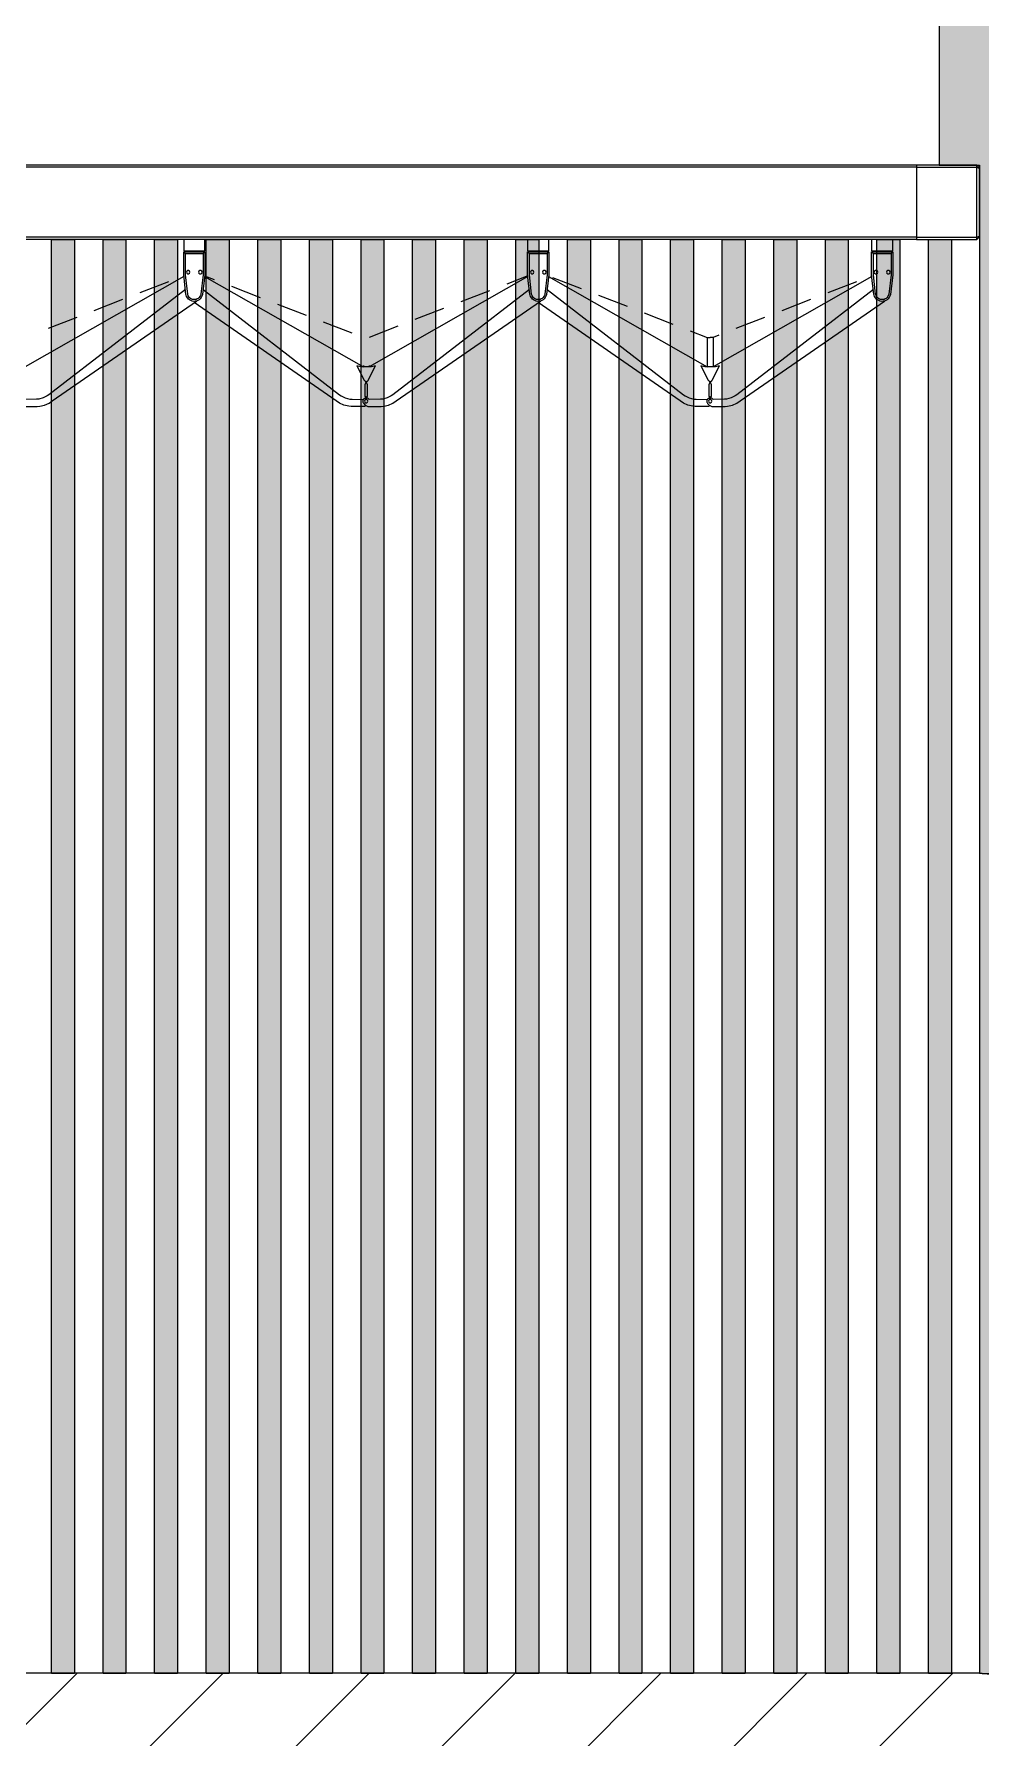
# Model space of a CAD drawing. Header units: millimetres. Extents: x 476244520 to 476657119, y 4620824743 to 4621446928.
# Drawn here: x 476551576 to 476553228, y 4621025854 to 4621028824 of the extents above; entities that cross this region are included whole.
import ezdxf

# ---------------------------------------------------------------- set-up
doc = ezdxf.new("R2010")
doc.units = ezdxf.units.MM
doc.header["$MEASUREMENT"] = 0
for name, color, linetype, lineweight in [('2D Drafting - General_Pen_No__7_Pen_No__250', 7, 'Continuous', 0), ('2D Drafting - General_Pen_No__7_Pen_No__7', 7, 'Continuous', 0), ('New_2D Drafting - General_Pen_No__30_Pen_No__9_Pen_No__9_Pen_No__255', 255, 'Continuous', 0), ('New_2D Drafting - General_Pen_No__30_Pen_No__9_Pen_No__9_Pen_No__7', 7, 'Continuous', 0), ('New_Interior - Furniture _Pen_No__7', 7, 'Continuous', 0)]:
    doc.layers.add(name, color=color, linetype=linetype, lineweight=lineweight)
doc.layers.add('New_2D Drafting - General_Pen_No__30_Pen_No__9_Pen_No__9_Pen_No__254', color=7, linetype='Continuous', lineweight=0, true_color=0xcccccc)

msp = doc.modelspace()

# ---------------------------------------------------------------- hatches: boundary and pattern name
at = {"layer": '2D Drafting - General_Pen_No__7_Pen_No__7', "linetype": 'Continuous', "lineweight": 0}
h = msp.add_hatch(dxfattribs=at)
h.set_pattern_fill('MASONRY_BLOCK', style=0, pattern_type=2)
h.set_pattern_definition([(45, (476844527.15, 4621385791.04), (-127.27922, 127.27922), [])])
h.paths.add_polyline_path([(476544212.138, 4621025966.681), (476544212.138, 4621025409.695), (476553246.457, 4621025409.695), (476570925.527, 4621023110.182), (476576163.4, 4621023110.189), (476576163.4, 4621023667.311), (476570925.391, 4621023666.024), (476553225.73, 4621025966.681)])
at = {"layer": 'New_2D Drafting - General_Pen_No__30_Pen_No__9_Pen_No__9_Pen_No__254', "linetype": 'Continuous', "lineweight": 0, "true_color": 0xcccccc}
h = msp.add_hatch(dxfattribs=at)
h.set_pattern_fill('BRICK___RUNNING_BOND', color=254, style=0, pattern_type=2)
h.set_pattern_definition([(180, (476560325.686, 4621034175.24), (0, 66.64), []), (90, (476560325.69, 4621034175.24), (244.8, 0), [66.64, -66.64]), (90, (476560203.29, 4621034241.88), (244.8, 0), [66.64, -66.64])])
h.paths.add_polyline_path([(476553155.334, 4621038706.026), (476553155.326, 4621028596.024), (476553225.73, 4621028596.024), (476553225.73, 4621025966.681), (476553230.285, 4621025966.024), (476570925.391, 4621025966.024), (476570995.391, 4621025966.024), (476570995.391, 4621029166.014), (476570995.391, 4621039165.621), (476553155.334, 4621039165.617)])
h.paths.add_polyline_path([(476562025.094, 4621031666.024), (476563625.528, 4621031666.024), (476563625.528, 4621030066.024), (476562025.094, 4621030066.024)], flags=0)
h.paths.add_polyline_path([(476562025.527, 4621036466.024), (476563625.527, 4621036466.024), (476563625.527, 4621038066.024), (476562025.527, 4621038066.024)], flags=0)
h.paths.add_polyline_path([(476563625.961, 4621033266.024), (476562025.527, 4621033266.024), (476562025.527, 4621034866.024), (476563625.961, 4621034866.024)], flags=0)
h.paths.add_polyline_path([(476563625.528, 4621026866.024), (476563625.528, 4621028466.024), (476562025.527, 4621028466.024), (476562025.527, 4621026866.024)], flags=0)
at = {"layer": 'New_2D Drafting - General_Pen_No__30_Pen_No__9_Pen_No__9_Pen_No__255', "linetype": 'Continuous', "lineweight": 0}
for points in [[(476551606.684, 4621028466.024), (476551646.684, 4621028466.024), (476551646.684, 4621025966.036), (476551606.684, 4621025966.036)], [(476551696.684, 4621028466.024), (476551736.684, 4621028466.024), (476551736.684, 4621025966.036), (476551696.684, 4621025966.036)], [(476551786.684, 4621028466.024), (476551826.684, 4621028466.024), (476551826.684, 4621025966.036), (476551786.684, 4621025966.036)], [(476551876.684, 4621028466.024), (476551916.684, 4621028466.024), (476551916.684, 4621025966.036), (476551876.684, 4621025966.036)], [(476551966.684, 4621028466.024), (476552006.684, 4621028466.024), (476552006.684, 4621025966.036), (476551966.684, 4621025966.036)], [(476552056.684, 4621028466.024), (476552096.684, 4621028466.024), (476552096.684, 4621025966.036), (476552056.684, 4621025966.036)], [(476552146.684, 4621028466.024), (476552186.684, 4621028466.024), (476552186.684, 4621025966.036), (476552146.684, 4621025966.036)], [(476552236.684, 4621028466.024), (476552276.684, 4621028466.024), (476552276.684, 4621025966.036), (476552236.684, 4621025966.036)], [(476552326.684, 4621028466.024), (476552366.684, 4621028466.024), (476552366.684, 4621025966.036), (476552326.684, 4621025966.036)], [(476552416.684, 4621028466.024), (476552456.684, 4621028466.024), (476552456.684, 4621025966.036), (476552416.684, 4621025966.036)], [(476552506.684, 4621028466.024), (476552546.684, 4621028466.024), (476552546.684, 4621025966.036), (476552506.684, 4621025966.036)], [(476552596.684, 4621028466.024), (476552636.684, 4621028466.024), (476552636.684, 4621025966.036), (476552596.684, 4621025966.036)], [(476552686.684, 4621028466.024), (476552726.684, 4621028466.024), (476552726.684, 4621025966.036), (476552686.684, 4621025966.036)], [(476552776.684, 4621028466.024), (476552816.684, 4621028466.024), (476552816.684, 4621025966.036), (476552776.684, 4621025966.036)], [(476552866.684, 4621028466.024), (476552906.684, 4621028466.024), (476552906.684, 4621025966.036), (476552866.684, 4621025966.036)], [(476552956.684, 4621028466.024), (476552996.684, 4621028466.024), (476552996.684, 4621025966.036), (476552956.684, 4621025966.036)], [(476553046.684, 4621028466.024), (476553086.684, 4621028466.024), (476553086.684, 4621025966.036), (476553046.684, 4621025966.036)], [(476553136.684, 4621028466.024), (476553176.684, 4621028466.024), (476553176.684, 4621025966.036), (476553136.684, 4621025966.036)]]:
    msp.add_hatch(color=255, dxfattribs=at).paths.add_polyline_path(points)

# ---------------------------------------------------------------- linework, layer by layer
at = {"layer": '2D Drafting - General_Pen_No__7_Pen_No__250', "color": 7, "linetype": 'Continuous', "lineweight": 0, "flags": 128}
msp.add_lwpolyline([(476544212.138, 4621025966.681), (476544212.138, 4621025409.695), (476553246.457, 4621025409.695), (476570925.527, 4621023110.182), (476576163.4, 4621023110.189), (476576163.4, 4621023667.311), (476570925.391, 4621023666.024), (476553225.73, 4621025966.681)], close=True, dxfattribs=at)
at = {"layer": 'New_2D Drafting - General_Pen_No__30_Pen_No__9_Pen_No__9_Pen_No__7', "color": 7, "linetype": 'Continuous', "lineweight": 0, "flags": 128}
for points in [[(476553155.334, 4621038706.026), (476553155.326, 4621028596.024), (476553225.73, 4621028596.024), (476553225.73, 4621025966.681), (476553230.285, 4621025966.024), (476570925.391, 4621025966.024), (476570995.391, 4621025966.024), (476570995.391, 4621029166.014), (476570995.391, 4621039165.621), (476553155.334, 4621039165.617)], [(476551606.684, 4621028466.024), (476551646.684, 4621028466.024), (476551646.684, 4621025966.036), (476551606.684, 4621025966.036)], [(476551696.684, 4621028466.024), (476551736.684, 4621028466.024), (476551736.684, 4621025966.036), (476551696.684, 4621025966.036)], [(476551786.684, 4621028466.024), (476551826.684, 4621028466.024), (476551826.684, 4621025966.036), (476551786.684, 4621025966.036)], [(476551876.684, 4621028466.024), (476551916.684, 4621028466.024), (476551916.684, 4621025966.036), (476551876.684, 4621025966.036)], [(476551966.684, 4621028466.024), (476552006.684, 4621028466.024), (476552006.684, 4621025966.036), (476551966.684, 4621025966.036)], [(476552056.684, 4621028466.024), (476552096.684, 4621028466.024), (476552096.684, 4621025966.036), (476552056.684, 4621025966.036)], [(476552146.684, 4621028466.024), (476552186.684, 4621028466.024), (476552186.684, 4621025966.036), (476552146.684, 4621025966.036)], [(476552236.684, 4621028466.024), (476552276.684, 4621028466.024), (476552276.684, 4621025966.036), (476552236.684, 4621025966.036)], [(476552326.684, 4621028466.024), (476552366.684, 4621028466.024), (476552366.684, 4621025966.036), (476552326.684, 4621025966.036)], [(476552416.684, 4621028466.024), (476552456.684, 4621028466.024), (476552456.684, 4621025966.036), (476552416.684, 4621025966.036)], [(476552506.684, 4621028466.024), (476552546.684, 4621028466.024), (476552546.684, 4621025966.036), (476552506.684, 4621025966.036)], [(476552596.684, 4621028466.024), (476552636.684, 4621028466.024), (476552636.684, 4621025966.036), (476552596.684, 4621025966.036)], [(476552686.684, 4621028466.024), (476552726.684, 4621028466.024), (476552726.684, 4621025966.036), (476552686.684, 4621025966.036)], [(476552776.684, 4621028466.024), (476552816.684, 4621028466.024), (476552816.684, 4621025966.036), (476552776.684, 4621025966.036)], [(476552866.684, 4621028466.024), (476552906.684, 4621028466.024), (476552906.684, 4621025966.036), (476552866.684, 4621025966.036)], [(476552956.684, 4621028466.024), (476552996.684, 4621028466.024), (476552996.684, 4621025966.036), (476552956.684, 4621025966.036)], [(476553046.684, 4621028466.024), (476553086.684, 4621028466.024), (476553086.684, 4621025966.036), (476553046.684, 4621025966.036)], [(476553136.684, 4621028466.024), (476553176.684, 4621028466.024), (476553176.684, 4621025966.036), (476553136.684, 4621025966.036)]]:
    msp.add_lwpolyline(points, close=True, dxfattribs=at)
at = {"layer": 'New_Interior - Furniture _Pen_No__7', "color": 7, "linetype": 'Continuous', "lineweight": 0}
for p, q in [((476553115.73, 4621028596.024), (476550595.73, 4621028596.024)), ((476553115.73, 4621028592.024), (476550595.73, 4621028592.024)), ((476553115.73, 4621028596.024), (476553115.73, 4621028592.024)), ((476553220.73, 4621028596.024), (476553115.73, 4621028596.024)), ((476553115.73, 4621028592.024), (476553115.73, 4621028470.024)), ((476553115.73, 4621028592.024), (476553220.73, 4621028592.024)), ((476553220.73, 4621028592.024), (476553220.73, 4621028596.024)), ((476553220.73, 4621028596.024), (476553225.73, 4621028591.024)), ((476553220.73, 4621028470.024), (476553220.73, 4621028592.024)), ((476553220.73, 4621028592.024), (476553225.73, 4621028589.953)), ((476553225.73, 4621028589.953), (476553225.73, 4621028591.024)), ((476553225.73, 4621028472.095), (476553225.73, 4621028589.953)), ((476553115.73, 4621028470.024), (476550595.73, 4621028470.024)), ((476553115.73, 4621028470.024), (476553115.73, 4621028466.024)), ((476553115.73, 4621028470.024), (476553220.73, 4621028470.024)), ((476553220.73, 4621028470.024), (476553225.73, 4621028472.095)), ((476553220.73, 4621028466.024), (476553225.73, 4621028471.024)), ((476553220.73, 4621028466.024), (476553220.73, 4621028470.024)), ((476553225.73, 4621028471.024), (476553225.73, 4621028472.095)), ((476553115.73, 4621028466.024), (476550595.73, 4621028466.024)), ((476551837.331, 4621028466.024), (476551837.331, 4621028446.54)), ((476551837.331, 4621028446.54), (476551874.13, 4621028446.54)), ((476551837.331, 4621028404.38), (476551837.331, 4621028444.591)), ((476551837.331, 4621028444.591), (476551874.13, 4621028444.591)), ((476551837.433, 4621028444.488), (476551837.342, 4621028444.579)), ((476551837.612, 4621028444.309), (476551837.433, 4621028444.488)), ((476551837.612, 4621028444.309), (476551837.873, 4621028444.048)), ((476551838.21, 4621028443.712), (476551837.873, 4621028444.048)), ((476551838.61, 4621028443.311), (476551838.21, 4621028443.712)), ((476551838.61, 4621028443.311), (476551839.063, 4621028442.858)), ((476551839.554, 4621028442.367), (476551839.063, 4621028442.858)), ((476551840.069, 4621028441.852), (476551839.554, 4621028442.367)), ((476551840.069, 4621028441.852), (476551840.331, 4621028441.591)), ((476551840.331, 4621028441.591), (476551871.13, 4621028441.591)), ((476551840.331, 4621028404.555), (476551840.331, 4621028441.591)), ((476551871.13, 4621028441.591), (476551871.391, 4621028441.852)), ((476551871.13, 4621028441.591), (476551871.13, 4621028404.555)), ((476551871.391, 4621028441.852), (476551871.906, 4621028442.367)), ((476551871.906, 4621028442.367), (476551872.398, 4621028442.858)), ((476551872.398, 4621028442.858), (476551872.851, 4621028443.311)), ((476551872.851, 4621028443.311), (476551873.251, 4621028443.712)), ((476551873.251, 4621028443.712), (476551873.587, 4621028444.048)), ((476551873.587, 4621028444.048), (476551873.849, 4621028444.309)), ((476551873.849, 4621028444.309), (476551874.028, 4621028444.488)), ((476551874.028, 4621028444.488), (476551874.118, 4621028444.579)), ((476551874.13, 4621028446.54), (476551874.13, 4621028466.024)), ((476551874.13, 4621028444.591), (476551874.13, 4621028404.38)), ((476552437.331, 4621028466.024), (476552437.331, 4621028446.54)), ((476552437.331, 4621028446.54), (476552474.13, 4621028446.54)), ((476552437.331, 4621028404.38), (476552437.331, 4621028444.591)), ((476552437.331, 4621028444.591), (476552474.13, 4621028444.591)), ((476552437.433, 4621028444.488), (476552437.342, 4621028444.579)), ((476552437.612, 4621028444.309), (476552437.433, 4621028444.488)), ((476552437.612, 4621028444.309), (476552437.873, 4621028444.048)), ((476552438.21, 4621028443.712), (476552437.873, 4621028444.048)), ((476552438.61, 4621028443.311), (476552438.21, 4621028443.712)), ((476552438.61, 4621028443.311), (476552439.063, 4621028442.858)), ((476552439.554, 4621028442.367), (476552439.063, 4621028442.858)), ((476552440.069, 4621028441.852), (476552439.554, 4621028442.367)), ((476552440.069, 4621028441.852), (476552440.331, 4621028441.591)), ((476552440.331, 4621028441.591), (476552471.13, 4621028441.591)), ((476552440.331, 4621028404.555), (476552440.331, 4621028441.591)), ((476552471.13, 4621028441.591), (476552471.391, 4621028441.852)), ((476552471.13, 4621028441.591), (476552471.13, 4621028404.555)), ((476552471.391, 4621028441.852), (476552471.906, 4621028442.367)), ((476552471.906, 4621028442.367), (476552472.398, 4621028442.858)), ((476552472.398, 4621028442.858), (476552472.851, 4621028443.311)), ((476552472.851, 4621028443.311), (476552473.251, 4621028443.712)), ((476552473.251, 4621028443.712), (476552473.587, 4621028444.048)), ((476552473.587, 4621028444.048), (476552473.849, 4621028444.309)), ((476552473.849, 4621028444.309), (476552474.028, 4621028444.488)), ((476552474.028, 4621028444.488), (476552474.118, 4621028444.579)), ((476552474.13, 4621028446.54), (476552474.13, 4621028466.024)), ((476552474.13, 4621028444.591), (476552474.13, 4621028404.38)), ((476553037.331, 4621028466.024), (476553037.331, 4621028446.54)), ((476553037.331, 4621028446.54), (476553074.13, 4621028446.54)), ((476553037.331, 4621028404.38), (476553037.331, 4621028444.591)), ((476553037.331, 4621028444.591), (476553074.13, 4621028444.591)), ((476553037.433, 4621028444.488), (476553037.342, 4621028444.579)), ((476553037.612, 4621028444.309), (476553037.433, 4621028444.488)), ((476553037.612, 4621028444.309), (476553037.873, 4621028444.048)), ((476553038.21, 4621028443.712), (476553037.873, 4621028444.048)), ((476553038.61, 4621028443.311), (476553038.21, 4621028443.712)), ((476553038.61, 4621028443.311), (476553039.063, 4621028442.858)), ((476553039.554, 4621028442.367), (476553039.063, 4621028442.858)), ((476553040.069, 4621028441.852), (476553039.554, 4621028442.367)), ((476553040.069, 4621028441.852), (476553040.331, 4621028441.591)), ((476553040.331, 4621028441.591), (476553071.13, 4621028441.591)), ((476553040.331, 4621028404.555), (476553040.331, 4621028441.591)), ((476553071.13, 4621028441.591), (476553071.391, 4621028441.852)), ((476553071.13, 4621028441.591), (476553071.13, 4621028404.555)), ((476553071.391, 4621028441.852), (476553071.906, 4621028442.367)), ((476553071.906, 4621028442.367), (476553072.398, 4621028442.858)), ((476553072.398, 4621028442.858), (476553072.851, 4621028443.311)), ((476553072.851, 4621028443.311), (476553073.251, 4621028443.712)), ((476553073.251, 4621028443.712), (476553073.587, 4621028444.048)), ((476553073.587, 4621028444.048), (476553073.849, 4621028444.309)), ((476553073.849, 4621028444.309), (476553074.028, 4621028444.488)), ((476553074.028, 4621028444.488), (476553074.118, 4621028444.579)), ((476553074.13, 4621028446.54), (476553074.13, 4621028466.024)), ((476553074.13, 4621028444.591), (476553074.13, 4621028404.38)), ((476553115.73, 4621028466.024), (476553220.73, 4621028466.024)), ((476551842.62, 4621028411.162), (476551842.041, 4621028409.38)), ((476551842.041, 4621028409.38), (476551842.62, 4621028407.598)), ((476551844.136, 4621028412.263), (476551842.62, 4621028411.162)), ((476551846.009, 4621028412.263), (476551844.136, 4621028412.263)), ((476551847.525, 4621028411.162), (476551846.009, 4621028412.263)), ((476551848.104, 4621028409.38), (476551847.525, 4621028411.162)), ((476551847.525, 4621028407.598), (476551848.104, 4621028409.38)), ((476551863.936, 4621028411.162), (476551863.357, 4621028409.38)), ((476551863.357, 4621028409.38), (476551863.936, 4621028407.598)), ((476551865.452, 4621028412.263), (476551863.936, 4621028411.162)), ((476551867.325, 4621028412.263), (476551865.452, 4621028412.263)), ((476551868.841, 4621028411.162), (476551867.325, 4621028412.263)), ((476551869.42, 4621028409.38), (476551868.841, 4621028411.162)), ((476551868.841, 4621028407.598), (476551869.42, 4621028409.38)), ((476552442.62, 4621028411.162), (476552442.041, 4621028409.38)), ((476552442.041, 4621028409.38), (476552442.62, 4621028407.598)), ((476552444.136, 4621028412.263), (476552442.62, 4621028411.162)), ((476552446.009, 4621028412.263), (476552444.136, 4621028412.263)), ((476552447.525, 4621028411.162), (476552446.009, 4621028412.263)), ((476552448.104, 4621028409.38), (476552447.525, 4621028411.162)), ((476552447.525, 4621028407.598), (476552448.104, 4621028409.38)), ((476552463.936, 4621028411.162), (476552463.357, 4621028409.38)), ((476552463.357, 4621028409.38), (476552463.936, 4621028407.598)), ((476552465.452, 4621028412.263), (476552463.936, 4621028411.162)), ((476552467.325, 4621028412.263), (476552465.452, 4621028412.263)), ((476552468.841, 4621028411.162), (476552467.325, 4621028412.263)), ((476552469.42, 4621028409.38), (476552468.841, 4621028411.162)), ((476552468.841, 4621028407.598), (476552469.42, 4621028409.38)), ((476553042.62, 4621028411.162), (476553042.041, 4621028409.38)), ((476553042.041, 4621028409.38), (476553042.62, 4621028407.598)), ((476553044.136, 4621028412.263), (476553042.62, 4621028411.162)), ((476553046.009, 4621028412.263), (476553044.136, 4621028412.263)), ((476553047.525, 4621028411.162), (476553046.009, 4621028412.263)), ((476553048.104, 4621028409.38), (476553047.525, 4621028411.162)), ((476553047.525, 4621028407.598), (476553048.104, 4621028409.38)), ((476553063.936, 4621028411.162), (476553063.357, 4621028409.38)), ((476553063.357, 4621028409.38), (476553063.936, 4621028407.598)), ((476553065.452, 4621028412.263), (476553063.936, 4621028411.162)), ((476553067.325, 4621028412.263), (476553065.452, 4621028412.263)), ((476553068.841, 4621028411.162), (476553067.325, 4621028412.263)), ((476553069.42, 4621028409.38), (476553068.841, 4621028411.162)), ((476553068.841, 4621028407.598), (476553069.42, 4621028409.38)), ((476551837.633, 4621028401.807), (476551560.73, 4621028244.261)), ((476551810.73, 4621028392.251), (476551760.73, 4621028372.903)), ((476551837.537, 4621028402.625), (476551836.762, 4621028402.325)), ((476551841.341, 4621028370.193), (476551837.331, 4621028404.38)), ((476551844.307, 4621028370.658), (476551840.331, 4621028404.555)), ((476551842.62, 4621028407.598), (476551844.136, 4621028406.497)), ((476551844.136, 4621028406.497), (476551846.009, 4621028406.497)), ((476551846.009, 4621028406.497), (476551847.525, 4621028407.598)), ((476551863.936, 4621028407.598), (476551865.452, 4621028406.497)), ((476551865.452, 4621028406.497), (476551867.325, 4621028406.497)), ((476551871.13, 4621028404.555), (476551867.144, 4621028370.574)), ((476551867.325, 4621028406.497), (476551868.841, 4621028407.598)), ((476551874.13, 4621028404.38), (476551870.12, 4621028370.193)), ((476551873.828, 4621028401.807), (476552150.73, 4621028244.261)), ((476551873.924, 4621028402.625), (476551890.73, 4621028396.121)), ((476551920.73, 4621028384.512), (476551970.73, 4621028365.163)), ((476552437.633, 4621028401.807), (476552160.73, 4621028244.261)), ((476552437.537, 4621028402.625), (476552400.73, 4621028388.382)), ((476552441.341, 4621028370.193), (476552437.331, 4621028404.38)), ((476552444.307, 4621028370.658), (476552440.331, 4621028404.555)), ((476552442.62, 4621028407.598), (476552444.136, 4621028406.497)), ((476552444.136, 4621028406.497), (476552446.009, 4621028406.497)), ((476552446.009, 4621028406.497), (476552447.525, 4621028407.598)), ((476552463.936, 4621028407.598), (476552465.452, 4621028406.497)), ((476552465.452, 4621028406.497), (476552467.325, 4621028406.497)), ((476552471.13, 4621028404.555), (476552467.144, 4621028370.574)), ((476552467.325, 4621028406.497), (476552468.841, 4621028407.598)), ((476552474.13, 4621028404.38), (476552470.12, 4621028370.193)), ((476552473.828, 4621028401.807), (476552750.73, 4621028244.261)), ((476552473.924, 4621028402.625), (476552474.699, 4621028402.325)), ((476552480.73, 4621028399.991), (476552530.73, 4621028380.642)), ((476553037.633, 4621028401.807), (476552760.73, 4621028244.261)), ((476553010.73, 4621028392.251), (476552960.73, 4621028372.903)), ((476553037.537, 4621028402.625), (476553036.762, 4621028402.325)), ((476553041.341, 4621028370.193), (476553037.331, 4621028404.38)), ((476553044.307, 4621028370.658), (476553040.331, 4621028404.555)), ((476553042.62, 4621028407.598), (476553044.136, 4621028406.497)), ((476553044.136, 4621028406.497), (476553046.009, 4621028406.497)), ((476553046.009, 4621028406.497), (476553047.525, 4621028407.598)), ((476553063.936, 4621028407.598), (476553065.452, 4621028406.497)), ((476553065.452, 4621028406.497), (476553067.325, 4621028406.497)), ((476553071.13, 4621028404.555), (476553067.144, 4621028370.574)), ((476553067.325, 4621028406.497), (476553068.841, 4621028407.598)), ((476553074.13, 4621028404.38), (476553070.12, 4621028370.193)), ((476551840.335, 4621028378.763), (476551602.208, 4621028195.288)), ((476551608.029, 4621028184.576), (476551859.774, 4621028358.873)), ((476551730.73, 4621028361.293), (476551680.73, 4621028341.945)), ((476551841.588, 4621028368.934), (476551841.341, 4621028370.193)), ((476551842.514, 4621028366.54), (476551841.588, 4621028368.934)), ((476551843.84, 4621028364.343), (476551842.514, 4621028366.54)), ((476551845.528, 4621028362.411), (476551843.84, 4621028364.343)), ((476551844.481, 4621028369.77), (476551844.307, 4621028370.658)), ((476551845.217, 4621028367.866), (476551844.481, 4621028369.77)), ((476551846.273, 4621028366.119), (476551845.217, 4621028367.866)), ((476551847.526, 4621028360.8), (476551845.528, 4621028362.411)), ((476551847.615, 4621028364.582), (476551846.273, 4621028366.119)), ((476551849.774, 4621028359.561), (476551847.526, 4621028360.8)), ((476551849.205, 4621028363.301), (476551847.615, 4621028364.582)), ((476551850.992, 4621028362.315), (476551849.205, 4621028363.301)), ((476551852.202, 4621028358.732), (476551849.774, 4621028359.561)), ((476551852.924, 4621028361.655), (476551850.992, 4621028362.315)), ((476551854.737, 4621028358.336), (476551852.202, 4621028358.732)), ((476551854.941, 4621028361.341), (476551852.924, 4621028361.655)), ((476551857.303, 4621028358.387), (476551854.737, 4621028358.336)), ((476551856.981, 4621028361.381), (476551854.941, 4621028361.341)), ((476552103.432, 4621028184.576), (476551855.73, 4621028356.073)), ((476551858.984, 4621028361.775), (476551856.981, 4621028361.381)), ((476551859.821, 4621028358.882), (476551857.303, 4621028358.387)), ((476551860.888, 4621028362.511), (476551858.984, 4621028361.775)), ((476551862.215, 4621028359.807), (476551859.821, 4621028358.882)), ((476551862.635, 4621028363.566), (476551860.888, 4621028362.511)), ((476551864.411, 4621028361.134), (476551862.215, 4621028359.807)), ((476551864.173, 4621028364.909), (476551862.635, 4621028363.566)), ((476551865.454, 4621028366.498), (476551864.173, 4621028364.909)), ((476551866.344, 4621028362.822), (476551864.411, 4621028361.134)), ((476551866.439, 4621028368.286), (476551865.454, 4621028366.498)), ((476551867.954, 4621028364.82), (476551866.344, 4621028362.822)), ((476551867.091, 4621028370.194), (476551866.439, 4621028368.286)), ((476551867.144, 4621028370.574), (476551867.091, 4621028370.194)), ((476551869.193, 4621028367.068), (476551867.954, 4621028364.82)), ((476551870.023, 4621028369.496), (476551869.193, 4621028367.068)), ((476551870.12, 4621028370.193), (476551870.023, 4621028369.496)), ((476551871.125, 4621028378.763), (476552109.253, 4621028195.288)), ((476552000.73, 4621028353.554), (476552050.73, 4621028334.205)), ((476552440.335, 4621028378.763), (476552202.208, 4621028195.288)), ((476552208.029, 4621028184.576), (476552459.774, 4621028358.873)), ((476552370.73, 4621028376.772), (476552320.73, 4621028357.424)), ((476552441.588, 4621028368.934), (476552441.341, 4621028370.193)), ((476552442.514, 4621028366.54), (476552441.588, 4621028368.934)), ((476552443.84, 4621028364.343), (476552442.514, 4621028366.54)), ((476552445.528, 4621028362.411), (476552443.84, 4621028364.343)), ((476552444.481, 4621028369.77), (476552444.307, 4621028370.658)), ((476552445.217, 4621028367.866), (476552444.481, 4621028369.77)), ((476552446.273, 4621028366.119), (476552445.217, 4621028367.866)), ((476552447.526, 4621028360.8), (476552445.528, 4621028362.411)), ((476552447.615, 4621028364.582), (476552446.273, 4621028366.119)), ((476552449.774, 4621028359.561), (476552447.526, 4621028360.8)), ((476552449.205, 4621028363.301), (476552447.615, 4621028364.582)), ((476552450.992, 4621028362.315), (476552449.205, 4621028363.301)), ((476552452.202, 4621028358.732), (476552449.774, 4621028359.561)), ((476552452.924, 4621028361.655), (476552450.992, 4621028362.315)), ((476552454.737, 4621028358.336), (476552452.202, 4621028358.732)), ((476552454.941, 4621028361.341), (476552452.924, 4621028361.655)), ((476552457.303, 4621028358.387), (476552454.737, 4621028358.336)), ((476552456.981, 4621028361.381), (476552454.941, 4621028361.341)), ((476552703.432, 4621028184.576), (476552455.73, 4621028356.073)), ((476552458.984, 4621028361.775), (476552456.981, 4621028361.381)), ((476552459.821, 4621028358.882), (476552457.303, 4621028358.387)), ((476552460.888, 4621028362.511), (476552458.984, 4621028361.775)), ((476552462.215, 4621028359.807), (476552459.821, 4621028358.882)), ((476552462.635, 4621028363.566), (476552460.888, 4621028362.511)), ((476552464.411, 4621028361.134), (476552462.215, 4621028359.807)), ((476552464.173, 4621028364.909), (476552462.635, 4621028363.566)), ((476552465.454, 4621028366.498), (476552464.173, 4621028364.909)), ((476552466.344, 4621028362.822), (476552464.411, 4621028361.134)), ((476552466.439, 4621028368.286), (476552465.454, 4621028366.498)), ((476552467.954, 4621028364.82), (476552466.344, 4621028362.822)), ((476552467.091, 4621028370.194), (476552466.439, 4621028368.286)), ((476552467.144, 4621028370.574), (476552467.091, 4621028370.194)), ((476552469.193, 4621028367.068), (476552467.954, 4621028364.82)), ((476552470.023, 4621028369.496), (476552469.193, 4621028367.068)), ((476552470.12, 4621028370.193), (476552470.023, 4621028369.496)), ((476552471.125, 4621028378.763), (476552709.253, 4621028195.288)), ((476552560.73, 4621028369.033), (476552610.73, 4621028349.684)), ((476553040.335, 4621028378.763), (476552802.208, 4621028195.288)), ((476552808.029, 4621028184.576), (476553059.774, 4621028358.873)), ((476552930.73, 4621028361.293), (476552880.73, 4621028341.945)), ((476553041.588, 4621028368.934), (476553041.341, 4621028370.193)), ((476553042.514, 4621028366.54), (476553041.588, 4621028368.934)), ((476553043.84, 4621028364.343), (476553042.514, 4621028366.54)), ((476553045.528, 4621028362.411), (476553043.84, 4621028364.343)), ((476553044.481, 4621028369.77), (476553044.307, 4621028370.658)), ((476553045.217, 4621028367.866), (476553044.481, 4621028369.77)), ((476553046.273, 4621028366.119), (476553045.217, 4621028367.866)), ((476553047.526, 4621028360.8), (476553045.528, 4621028362.411)), ((476553047.615, 4621028364.582), (476553046.273, 4621028366.119)), ((476553049.774, 4621028359.561), (476553047.526, 4621028360.8)), ((476553049.205, 4621028363.301), (476553047.615, 4621028364.582)), ((476553050.992, 4621028362.315), (476553049.205, 4621028363.301)), ((476553052.202, 4621028358.732), (476553049.774, 4621028359.561)), ((476553052.924, 4621028361.655), (476553050.992, 4621028362.315)), ((476553054.737, 4621028358.336), (476553052.202, 4621028358.732)), ((476553054.941, 4621028361.341), (476553052.924, 4621028361.655)), ((476553057.303, 4621028358.387), (476553054.737, 4621028358.336)), ((476553056.981, 4621028361.381), (476553054.941, 4621028361.341)), ((476553058.984, 4621028361.775), (476553056.981, 4621028361.381)), ((476553059.821, 4621028358.882), (476553057.303, 4621028358.387)), ((476553060.888, 4621028362.511), (476553058.984, 4621028361.775)), ((476553062.215, 4621028359.807), (476553059.821, 4621028358.882)), ((476553062.635, 4621028363.566), (476553060.888, 4621028362.511)), ((476553064.411, 4621028361.134), (476553062.215, 4621028359.807)), ((476553064.173, 4621028364.909), (476553062.635, 4621028363.566)), ((476553065.454, 4621028366.498), (476553064.173, 4621028364.909)), ((476553066.344, 4621028362.822), (476553064.411, 4621028361.134)), ((476553066.439, 4621028368.286), (476553065.454, 4621028366.498)), ((476553067.954, 4621028364.82), (476553066.344, 4621028362.822)), ((476553067.091, 4621028370.194), (476553066.439, 4621028368.286)), ((476553067.144, 4621028370.574), (476553067.091, 4621028370.194)), ((476553069.193, 4621028367.068), (476553067.954, 4621028364.82)), ((476553070.023, 4621028369.496), (476553069.193, 4621028367.068)), ((476553070.12, 4621028370.193), (476553070.023, 4621028369.496)), ((476551650.73, 4621028330.335), (476551600.73, 4621028310.986)), ((476552080.73, 4621028322.596), (476552130.73, 4621028303.247)), ((476552290.73, 4621028345.814), (476552240.73, 4621028326.465)), ((476552640.73, 4621028338.075), (476552690.73, 4621028318.726)), ((476552850.73, 4621028330.335), (476552800.73, 4621028310.986)), ((476552210.73, 4621028314.856), (476552160.73, 4621028295.507)), ((476552720.73, 4621028307.117), (476552750.73, 4621028295.507)), ((476552750.73, 4621028295.507), (476552750.73, 4621028293.773)), ((476552750.73, 4621028295.432), (476552755.73, 4621028295.432)), ((476552750.73, 4621028293.773), (476552750.73, 4621028281.996)), ((476552760.73, 4621028295.432), (476552755.73, 4621028295.432)), ((476552770.73, 4621028299.377), (476552760.73, 4621028295.507)), ((476552760.73, 4621028295.507), (476552760.73, 4621028293.773)), ((476552760.73, 4621028293.773), (476552760.73, 4621028281.996)), ((476552750.73, 4621028281.996), (476552750.73, 4621028260.182)), ((476552750.73, 4621028260.182), (476552750.73, 4621028244.261)), ((476552760.73, 4621028281.996), (476552760.73, 4621028260.182)), ((476552760.73, 4621028260.182), (476552760.73, 4621028244.261)), ((476552139.272, 4621028246.135), (476552152.124, 4621028221.034)), ((476552146.468, 4621028243.924), (476552139.272, 4621028246.135)), ((476552164.993, 4621028243.924), (476552146.468, 4621028243.924)), ((476552146.53, 4621028243.925), (476552146.53, 4621028246.374)), ((476552150.73, 4621028246.468), (476552150.73, 4621028244.261)), ((476552159.337, 4621028221.034), (476552172.189, 4621028246.135)), ((476552160.73, 4621028246.468), (476552160.73, 4621028244.261)), ((476552164.93, 4621028243.925), (476552164.93, 4621028246.651)), ((476552172.189, 4621028246.135), (476552164.993, 4621028243.924)), ((476552739.272, 4621028246.135), (476552752.124, 4621028221.034)), ((476552746.468, 4621028243.924), (476552739.272, 4621028246.135)), ((476552764.993, 4621028243.924), (476552746.468, 4621028243.924)), ((476552746.53, 4621028243.925), (476552746.53, 4621028246.651)), ((476552759.337, 4621028221.034), (476552772.189, 4621028246.135)), ((476552764.93, 4621028243.925), (476552764.93, 4621028246.651)), ((476552772.189, 4621028246.135), (476552764.993, 4621028243.924)), ((476552152.124, 4621028221.034), (476552152.278, 4621028220.718)), ((476552152.278, 4621028220.718), (476552152.692, 4621028220.15)), ((476552152.692, 4621028220.15), (476552153.198, 4621028219.663)), ((476552153.198, 4621028219.663), (476552153.781, 4621028219.271)), ((476552155.75, 4621028218.772), (476552153.287, 4621028212.494)), ((476552153.287, 4621028212.494), (476552153.287, 4621028193.223)), ((476552153.781, 4621028219.271), (476552154.423, 4621028218.986)), ((476552154.423, 4621028218.986), (476552155.105, 4621028218.817)), ((476552155.105, 4621028218.817), (476552155.806, 4621028218.769)), ((476552158.174, 4621028212.494), (476552155.75, 4621028218.772)), ((476552155.806, 4621028218.769), (476552156.504, 4621028218.843)), ((476552156.504, 4621028218.843), (476552157.18, 4621028219.037)), ((476552157.18, 4621028219.037), (476552157.811, 4621028219.346)), ((476552157.811, 4621028219.346), (476552158.379, 4621028219.76)), ((476552158.174, 4621028193.223), (476552158.174, 4621028212.494)), ((476552158.379, 4621028219.76), (476552158.866, 4621028220.266)), ((476552158.866, 4621028220.266), (476552159.258, 4621028220.849)), ((476552159.258, 4621028220.849), (476552159.337, 4621028221.034)), ((476552752.124, 4621028221.034), (476552752.278, 4621028220.718)), ((476552752.278, 4621028220.718), (476552752.692, 4621028220.15)), ((476552752.692, 4621028220.15), (476552753.198, 4621028219.663)), ((476552753.198, 4621028219.663), (476552753.781, 4621028219.271)), ((476552755.75, 4621028218.772), (476552753.287, 4621028212.494)), ((476552753.287, 4621028212.494), (476552753.287, 4621028193.223)), ((476552753.781, 4621028219.271), (476552754.423, 4621028218.986)), ((476552754.423, 4621028218.986), (476552755.105, 4621028218.817)), ((476552755.105, 4621028218.817), (476552755.806, 4621028218.769)), ((476552758.174, 4621028212.494), (476552755.75, 4621028218.772)), ((476552755.806, 4621028218.769), (476552756.504, 4621028218.843)), ((476552756.504, 4621028218.843), (476552757.18, 4621028219.037)), ((476552757.18, 4621028219.037), (476552757.811, 4621028219.346)), ((476552757.811, 4621028219.346), (476552758.379, 4621028219.76)), ((476552758.174, 4621028193.223), (476552758.174, 4621028212.494)), ((476552758.379, 4621028219.76), (476552758.866, 4621028220.266)), ((476552758.866, 4621028220.266), (476552759.258, 4621028220.849)), ((476552759.258, 4621028220.849), (476552759.337, 4621028221.034)), ((476551558.562, 4621028175.176), (476551581.893, 4621028175.25)), ((476551580.478, 4621028187.565), (476551561.006, 4621028187.032)), ((476551584.464, 4621028187.911), (476551580.478, 4621028187.565)), ((476551581.893, 4621028175.25), (476551586.182, 4621028175.491)), ((476551592.194, 4621028189.976), (476551584.464, 4621028187.911)), ((476551586.182, 4621028175.491), (476551594.546, 4621028177.457)), ((476551599.448, 4621028193.353), (476551592.194, 4621028189.976)), ((476551594.546, 4621028177.457), (476551602.442, 4621028180.845)), ((476551602.208, 4621028195.288), (476551599.448, 4621028193.353)), ((476551602.442, 4621028180.845), (476551608.029, 4621028184.576)), ((476552109.019, 4621028180.845), (476552103.432, 4621028184.576)), ((476552116.915, 4621028177.457), (476552109.019, 4621028180.845)), ((476552109.253, 4621028195.288), (476552112.013, 4621028193.353)), ((476552112.013, 4621028193.353), (476552119.267, 4621028189.976)), ((476552125.279, 4621028175.491), (476552116.915, 4621028177.457)), ((476552119.267, 4621028189.976), (476552126.997, 4621028187.911)), ((476552129.568, 4621028175.25), (476552125.279, 4621028175.491)), ((476552126.997, 4621028187.911), (476552130.983, 4621028187.565)), ((476552152.899, 4621028175.176), (476552129.568, 4621028175.25)), ((476552130.983, 4621028187.565), (476552150.455, 4621028187.032)), ((476552149.885, 4621028184.741), (476552149.868, 4621028183.714)), ((476552149.868, 4621028183.714), (476552150.029, 4621028182.7)), ((476552150.08, 4621028185.749), (476552149.885, 4621028184.741)), ((476552150.029, 4621028182.7), (476552150.365, 4621028181.729)), ((476552150.447, 4621028186.709), (476552150.08, 4621028185.749)), ((476552150.365, 4621028181.729), (476552150.864, 4621028180.831)), ((476552150.975, 4621028187.589), (476552150.447, 4621028186.709)), ((476552150.455, 4621028187.032), (476552151.158, 4621028187.829)), ((476552150.864, 4621028180.831), (476552151.281, 4621028180.32)), ((476552151.648, 4621028188.365), (476552150.975, 4621028187.589)), ((476552151.158, 4621028187.829), (476552151.482, 4621028188.228)), ((476552151.281, 4621028180.32), (476552153.937, 4621028177.163)), ((476552151.482, 4621028188.228), (476552152.257, 4621028188.901)), ((476552152.445, 4621028189.012), (476552151.648, 4621028188.365)), ((476552152.257, 4621028188.901), (476552153.138, 4621028189.429)), ((476552153.343, 4621028189.511), (476552152.445, 4621028189.012)), ((476552153.278, 4621028185.902), (476552152.699, 4621028184.12)), ((476552152.699, 4621028184.12), (476552153.278, 4621028182.338)), ((476552155.73, 4621028176.393), (476552152.899, 4621028175.176)), ((476552153.138, 4621028189.429), (476552153.323, 4621028189.5)), ((476552154.794, 4621028187.003), (476552153.278, 4621028185.902)), ((476552153.278, 4621028182.338), (476552154.794, 4621028181.237)), ((476552153.287, 4621028193.223), (476552155.566, 4621028190.004)), ((476552154.314, 4621028189.847), (476552153.343, 4621028189.511)), ((476552153.437, 4621028189.544), (476552154.097, 4621028189.796)), ((476552153.937, 4621028177.163), (476552158.562, 4621028175.176)), ((476552154.097, 4621028189.796), (476552154.259, 4621028189.828)), ((476552155.328, 4621028190.008), (476552154.314, 4621028189.847)), ((476552154.559, 4621028189.886), (476552155.106, 4621028189.991)), ((476552156.667, 4621028187.003), (476552154.794, 4621028187.003)), ((476552154.794, 4621028181.237), (476552156.667, 4621028181.237)), ((476552155.106, 4621028189.991), (476552155.236, 4621028189.994)), ((476552156.355, 4621028189.991), (476552155.328, 4621028190.008)), ((476552155.891, 4621028189.999), (476552158.174, 4621028193.223)), ((476552155.895, 4621028190.004), (476552156.133, 4621028190.008)), ((476552156.133, 4621028190.008), (476552156.225, 4621028189.994)), ((476552157.363, 4621028189.796), (476552156.355, 4621028189.991)), ((476552158.183, 4621028185.902), (476552156.667, 4621028187.003)), ((476552156.667, 4621028181.237), (476552158.183, 4621028182.338)), ((476552156.902, 4621028189.886), (476552157.147, 4621028189.847)), ((476552158.323, 4621028189.429), (476552157.363, 4621028189.796)), ((476552158.023, 4621028189.544), (476552158.118, 4621028189.511)), ((476552158.762, 4621028184.12), (476552158.183, 4621028185.902)), ((476552158.183, 4621028182.338), (476552158.762, 4621028184.12)), ((476552159.203, 4621028188.901), (476552158.323, 4621028189.429)), ((476552158.562, 4621028175.176), (476552181.893, 4621028175.25)), ((476552159.979, 4621028188.228), (476552159.203, 4621028188.901)), ((476552160.303, 4621028187.829), (476552159.979, 4621028188.228)), ((476552161.006, 4621028187.032), (476552160.303, 4621028187.829)), ((476552180.478, 4621028187.565), (476552161.006, 4621028187.032)), ((476552184.464, 4621028187.911), (476552180.478, 4621028187.565)), ((476552181.893, 4621028175.25), (476552186.182, 4621028175.491)), ((476552192.194, 4621028189.976), (476552184.464, 4621028187.911)), ((476552186.182, 4621028175.491), (476552194.546, 4621028177.457)), ((476552199.448, 4621028193.353), (476552192.194, 4621028189.976)), ((476552194.546, 4621028177.457), (476552202.442, 4621028180.845)), ((476552202.208, 4621028195.288), (476552199.448, 4621028193.353)), ((476552202.442, 4621028180.845), (476552208.029, 4621028184.576)), ((476552709.019, 4621028180.845), (476552703.432, 4621028184.576)), ((476552716.915, 4621028177.457), (476552709.019, 4621028180.845)), ((476552709.253, 4621028195.288), (476552712.013, 4621028193.353)), ((476552712.013, 4621028193.353), (476552719.267, 4621028189.976)), ((476552725.279, 4621028175.491), (476552716.915, 4621028177.457)), ((476552719.267, 4621028189.976), (476552726.997, 4621028187.911)), ((476552729.568, 4621028175.25), (476552725.279, 4621028175.491)), ((476552726.997, 4621028187.911), (476552730.983, 4621028187.565)), ((476552752.899, 4621028175.176), (476552729.568, 4621028175.25)), ((476552730.983, 4621028187.565), (476552750.455, 4621028187.032)), ((476552749.885, 4621028184.741), (476552749.868, 4621028183.714)), ((476552749.868, 4621028183.714), (476552750.029, 4621028182.7)), ((476552750.08, 4621028185.749), (476552749.885, 4621028184.741)), ((476552750.029, 4621028182.7), (476552750.365, 4621028181.729)), ((476552750.447, 4621028186.709), (476552750.08, 4621028185.749)), ((476552750.365, 4621028181.729), (476552750.864, 4621028180.831)), ((476552750.975, 4621028187.589), (476552750.447, 4621028186.709)), ((476552750.455, 4621028187.032), (476552751.158, 4621028187.829)), ((476552750.864, 4621028180.831), (476552751.281, 4621028180.32)), ((476552751.648, 4621028188.365), (476552750.975, 4621028187.589)), ((476552751.158, 4621028187.829), (476552751.482, 4621028188.228)), ((476552751.281, 4621028180.32), (476552753.937, 4621028177.163)), ((476552751.482, 4621028188.228), (476552752.257, 4621028188.901)), ((476552752.445, 4621028189.012), (476552751.648, 4621028188.365)), ((476552752.257, 4621028188.901), (476552753.138, 4621028189.429)), ((476552753.343, 4621028189.511), (476552752.445, 4621028189.012)), ((476552753.278, 4621028185.902), (476552752.699, 4621028184.12)), ((476552752.699, 4621028184.12), (476552753.278, 4621028182.338)), ((476552755.73, 4621028176.393), (476552752.899, 4621028175.176)), ((476552753.138, 4621028189.429), (476552753.323, 4621028189.5)), ((476552754.794, 4621028187.003), (476552753.278, 4621028185.902)), ((476552753.278, 4621028182.338), (476552754.794, 4621028181.237)), ((476552753.287, 4621028193.223), (476552755.566, 4621028190.004)), ((476552754.314, 4621028189.847), (476552753.343, 4621028189.511)), ((476552753.437, 4621028189.544), (476552754.097, 4621028189.796)), ((476552753.937, 4621028177.163), (476552758.562, 4621028175.176)), ((476552754.097, 4621028189.796), (476552754.259, 4621028189.828)), ((476552755.328, 4621028190.008), (476552754.314, 4621028189.847)), ((476552754.559, 4621028189.886), (476552755.106, 4621028189.991)), ((476552756.667, 4621028187.003), (476552754.794, 4621028187.003)), ((476552754.794, 4621028181.237), (476552756.667, 4621028181.237)), ((476552755.106, 4621028189.991), (476552755.236, 4621028189.994)), ((476552756.355, 4621028189.991), (476552755.328, 4621028190.008)), ((476552755.891, 4621028189.999), (476552758.174, 4621028193.223)), ((476552755.895, 4621028190.004), (476552756.133, 4621028190.008)), ((476552756.133, 4621028190.008), (476552756.225, 4621028189.994)), ((476552757.363, 4621028189.796), (476552756.355, 4621028189.991)), ((476552758.183, 4621028185.902), (476552756.667, 4621028187.003)), ((476552756.667, 4621028181.237), (476552758.183, 4621028182.338)), ((476552756.902, 4621028189.886), (476552757.147, 4621028189.847)), ((476552758.323, 4621028189.429), (476552757.363, 4621028189.796)), ((476552758.023, 4621028189.544), (476552758.118, 4621028189.511)), ((476552758.762, 4621028184.12), (476552758.183, 4621028185.902)), ((476552758.183, 4621028182.338), (476552758.762, 4621028184.12)), ((476552759.203, 4621028188.901), (476552758.323, 4621028189.429)), ((476552758.562, 4621028175.176), (476552781.893, 4621028175.25)), ((476552759.979, 4621028188.228), (476552759.203, 4621028188.901)), ((476552760.303, 4621028187.829), (476552759.979, 4621028188.228)), ((476552761.006, 4621028187.032), (476552760.303, 4621028187.829)), ((476552780.478, 4621028187.565), (476552761.006, 4621028187.032)), ((476552784.464, 4621028187.911), (476552780.478, 4621028187.565)), ((476552781.893, 4621028175.25), (476552786.182, 4621028175.491)), ((476552792.194, 4621028189.976), (476552784.464, 4621028187.911)), ((476552786.182, 4621028175.491), (476552794.546, 4621028177.457)), ((476552799.448, 4621028193.353), (476552792.194, 4621028189.976)), ((476552794.546, 4621028177.457), (476552802.442, 4621028180.845)), ((476552802.208, 4621028195.288), (476552799.448, 4621028193.353)), ((476552802.442, 4621028180.845), (476552808.029, 4621028184.576))]:
    msp.add_line(p, q, dxfattribs=at)

doc.saveas('drawing.dxf')
